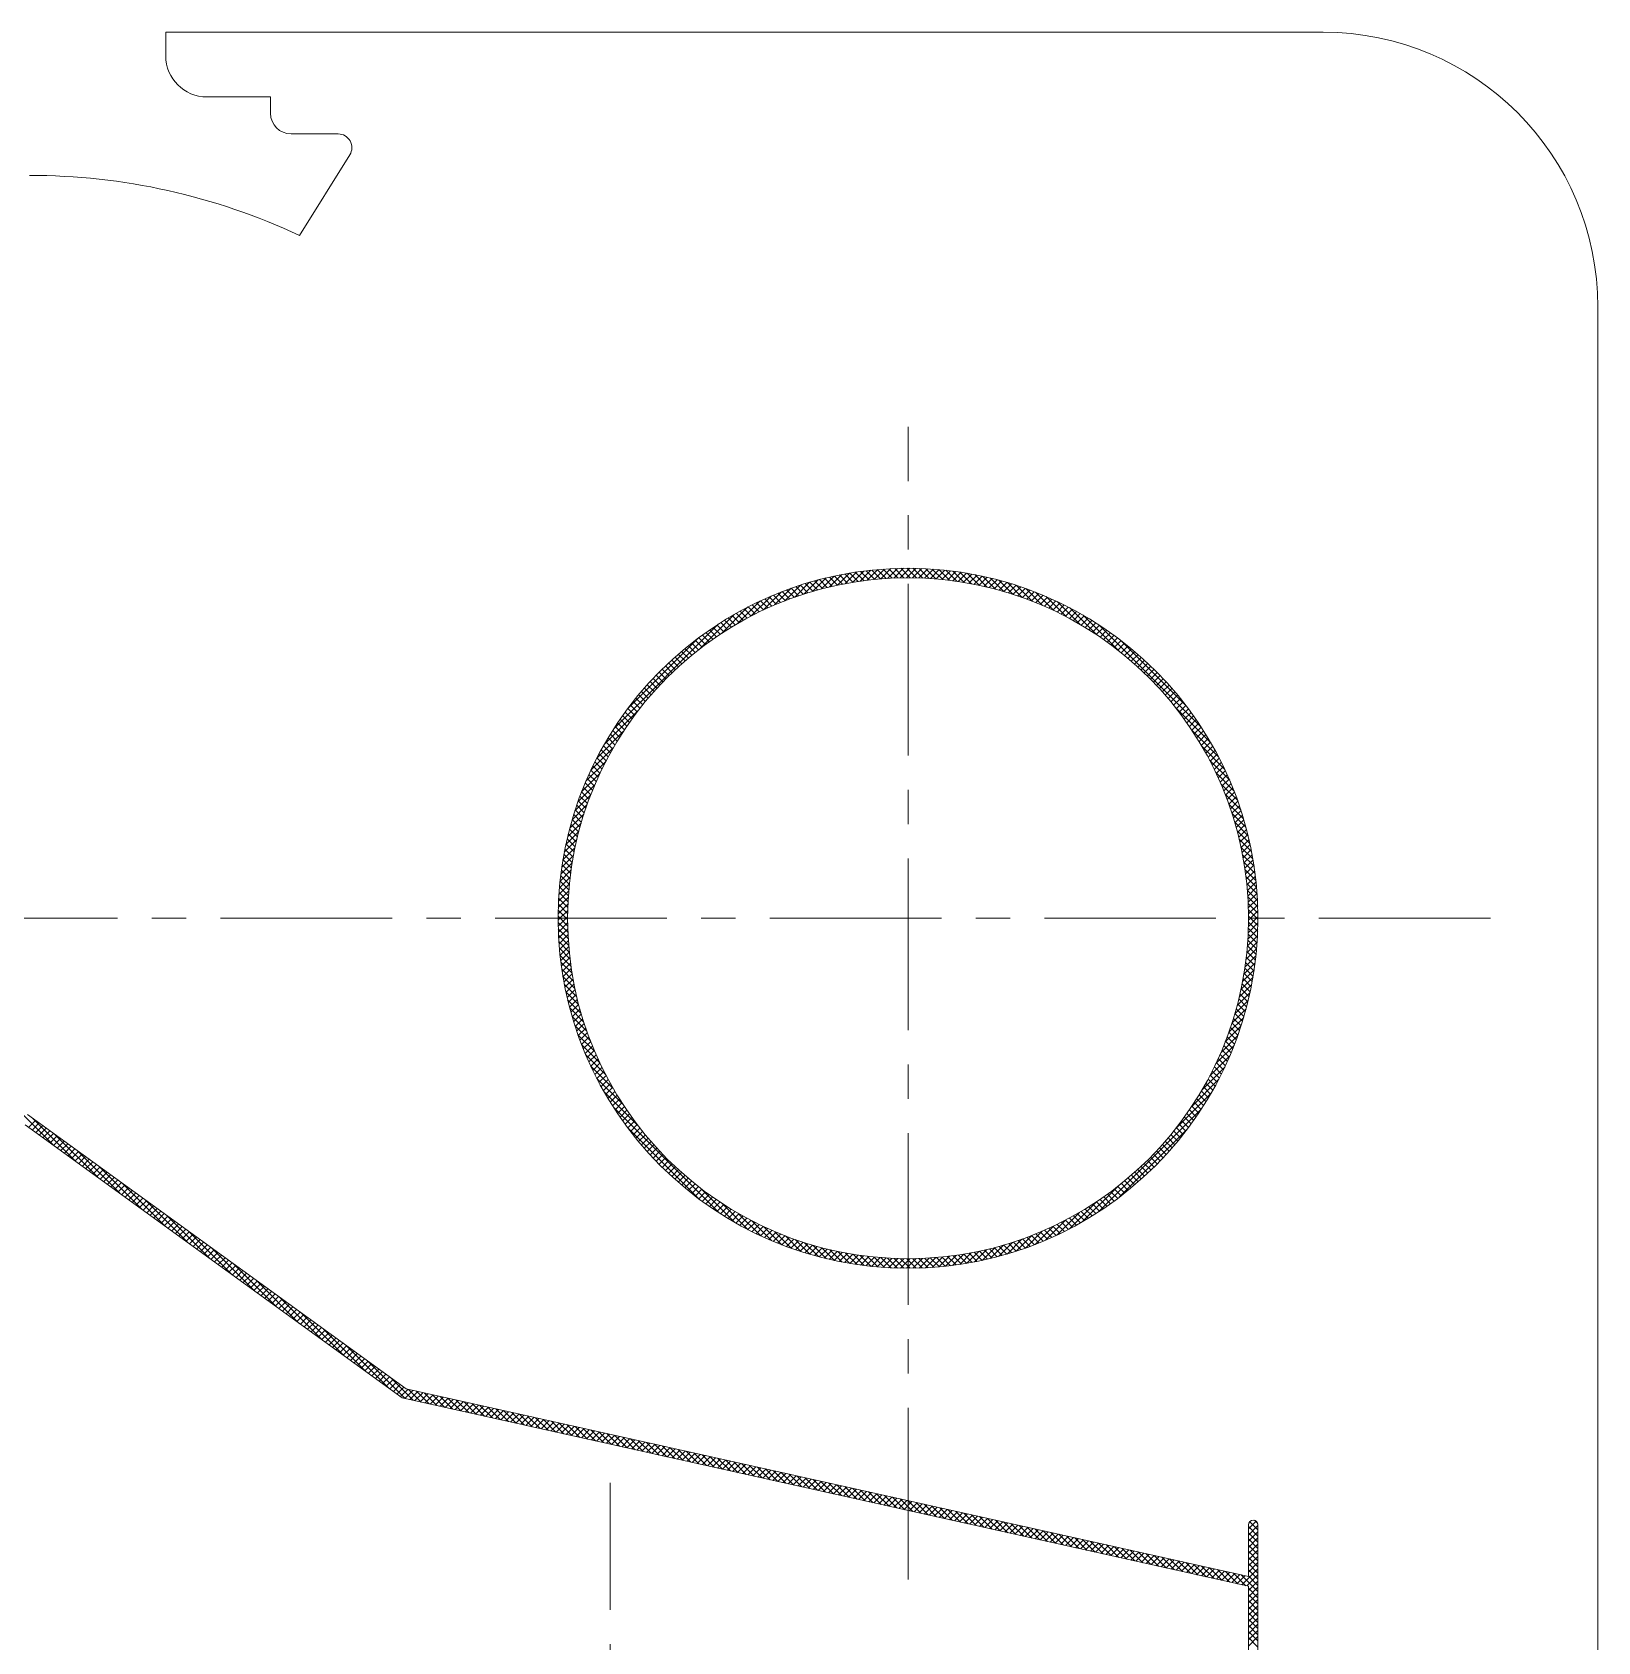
# Model space of a CAD drawing. Header units: millimetres. Extents: x 3251 to 3845, y 1091 to 1511.
# Drawn here: x 3583 to 3605.81, y 1183.94 to 1207.39 of the extents above; entities that cross this region are included whole.
import ezdxf

# ---------------------------------------------------------------- set-up
doc = ezdxf.new("R2010")
doc.units = ezdxf.units.MM
doc.linetypes.add('CENTERX2', pattern=[4, 2.5, -0.5, 0.5, -0.5])
for name, color, linetype, lineweight, true_color in [('1', 1, 'Continuous', 18, 0xff0000), ('2', 2, 'Continuous', 18, 0xffff00), ('3', 3, 'CENTERX2', 18, 0x00ff00)]:
    doc.layers.add(name, color=color, linetype=linetype, lineweight=lineweight, true_color=true_color)
pattern_1 = [(45, (3128.39006, 657.37576), (-0.0449012806, 0.0449012806), []), (135, (3128.39006, 657.37576), (-0.0449012806, -0.0449012806), [])]

msp = doc.modelspace()

# ---------------------------------------------------------------- hatches: boundary and pattern name
at = {"layer": '2'}
h = msp.add_hatch(dxfattribs=at)
h.set_pattern_fill('ANSI37', color=256, scale=0.02, style=0)
h.set_pattern_definition(pattern_1)
edge = h.paths.add_edge_path(flags=0)
edge.add_line((3595.76311, 1199.44268), (3595.76311, 1199.58107))
edge.add_arc((3595.76311, 1194.48328), 5.09779, 0, 90, ccw=False)
edge.add_line((3600.8609, 1194.48328), (3600.72251, 1194.48328))
edge.add_arc((3595.76311, 1194.48328), 4.9594, 0, 90)
edge = h.paths.add_edge_path(flags=0)
edge.add_line((3595.76311, 1199.58107), (3595.76311, 1199.44268))
edge.add_arc((3595.76311, 1194.48328), 4.9594, 90, 180)
edge.add_line((3590.8037, 1194.48328), (3590.66531, 1194.48328))
edge.add_arc((3595.76311, 1194.48328), 5.09779, 90, 180, ccw=False)
h = msp.add_hatch(dxfattribs=at)
h.set_pattern_fill('ANSI37', color=256, scale=0.02, style=0)
h.set_pattern_definition(pattern_1)
edge = h.paths.add_edge_path(flags=0)
edge.add_line((3595.76311, 1199.58107), (3595.76311, 1199.44268))
edge.add_arc((3595.76311, 1194.48328), 4.9594, 90, 180)
edge.add_line((3590.8037, 1194.48328), (3590.66531, 1194.48328))
edge.add_arc((3595.76311, 1194.48328), 5.09779, 90, 180, ccw=False)
edge = h.paths.add_edge_path(flags=0)
edge.add_arc((3595.76311, 1194.48328), 5.09779, 0, 90, ccw=False)
edge.add_line((3600.8609, 1194.48328), (3600.72251, 1194.48328))
edge.add_arc((3595.76311, 1194.48328), 4.9594, 0, 90)
edge.add_line((3595.76311, 1199.44268), (3595.76311, 1199.58107))
edge = h.paths.add_edge_path(flags=0)
edge.add_arc((3595.76311, 1194.48328), 5.09779, 90, 180, ccw=False)
edge.add_line((3595.76311, 1199.58107), (3595.76311, 1199.44268))
edge.add_arc((3595.76311, 1194.48328), 4.9594, 90, 180)
edge.add_arc((3595.76311, 1194.48328), 4.9594, 180, 270)
edge.add_line((3595.76311, 1189.52387), (3595.76311, 1189.38548))
edge.add_arc((3595.76311, 1194.48328), 5.09779, 180, 270, ccw=False)
edge = h.paths.add_edge_path(flags=0)
edge.add_arc((3595.76311, 1194.48328), 4.9594, 270, 360)
edge.add_arc((3595.76311, 1194.48328), 4.9594, 0, 90)
edge.add_line((3595.76311, 1199.44268), (3595.76311, 1199.58107))
edge.add_arc((3595.76311, 1194.48328), 5.09779, 0, 90, ccw=False)
edge.add_arc((3595.76311, 1194.48328), 5.09779, 270, 360, ccw=False)
edge.add_line((3595.76311, 1189.38548), (3595.76311, 1189.52387))

# ---------------------------------------------------------------- linework, layer by layer
at = {"layer": '1'}
for p, q in [((3601.81178, 1207.38888), (3584.94991, 1207.38888)), ((3584.94991, 1207.04569), (3584.94991, 1207.38888)), ((3585.54991, 1206.44569), (3586.47602, 1206.44569)), ((3586.47602, 1206.44569), (3586.47602, 1206.20755)), ((3586.77602, 1205.90755), (3587.46158, 1205.90755)), ((3587.63114, 1205.60148), (3586.89667, 1204.4274)), ((3605.81178, 1203.38888), (3605.81178, 1138.13812)), ((3595.76311, 1199.47626), (3595.76311, 1199.47626)), ((3582.90419, 1191.47664), (3588.39404, 1187.4984)), ((3582.93747, 1191.62342), (3588.45206, 1187.62726)), ((3588.39404, 1187.4984), (3600.72251, 1184.75358)), ((3588.45206, 1187.62726), (3600.72251, 1184.89535)), ((3600.72251, 1185.64805), (3600.72251, 1184.89535)), ((3600.8609, 1185.64805), (3600.8609, 1155.85069)), ((3600.72251, 1184.75358), (3600.72251, 1156.77342))]:
    msp.add_line(p, q, dxfattribs=at)
for radius in [5.09779, 4.9594]:
    msp.add_circle((3595.76311, 1194.48328), radius, dxfattribs=at)
for centre, radius, start, end in [((3601.81178, 1203.38888), 4, 0, 90), ((3585.54991, 1207.04569), 0.6, 180, 270), ((3586.77602, 1206.20755), 0.3, 180, 270), ((3587.46158, 1205.70755), 0.2, 327.971323, 90), ((3582.97752, 1196.09095), 9.21174, 64.820747, 90.089651), ((3600.79171, 1185.64805), 0.06919, 0, 180)]:
    msp.add_arc(centre, radius, start, end, dxfattribs=at)
at = {"layer": '2'}
for p, q in [((3583.30322, 1191.18747), (3582.70281, 1191.78789)), ((3582.9547, 1191.44003), (3583.0538, 1191.53913)), ((3583.00677, 1191.4023), (3583.10587, 1191.50139)), ((3583.62937, 1190.95113), (3583.00868, 1191.57182)), ((3583.05884, 1191.36456), (3583.15794, 1191.46366)), ((3583.11091, 1191.32683), (3583.21001, 1191.42593)), ((3583.16298, 1191.2891), (3583.26208, 1191.3882)), ((3583.21505, 1191.25137), (3583.31415, 1191.35046)), ((3583.26712, 1191.21363), (3583.36622, 1191.31273)), ((3583.31919, 1191.1759), (3583.41829, 1191.275)), ((3583.95551, 1190.71479), (3583.33482, 1191.33548)), ((3583.37126, 1191.13817), (3583.47036, 1191.23726)), ((3583.42333, 1191.10044), (3583.52243, 1191.19953)), ((3583.4754, 1191.0627), (3583.5745, 1191.1618)), ((3583.52747, 1191.02497), (3583.62657, 1191.12407)), ((3583.57954, 1190.98724), (3583.67864, 1191.08633)), ((3583.63161, 1190.94951), (3583.73071, 1191.0486)), ((3584.28165, 1190.47845), (3583.66096, 1191.09914)), ((3583.68368, 1190.91177), (3583.78278, 1191.01087)), ((3583.73575, 1190.87404), (3583.83485, 1190.97314)), ((3583.78782, 1190.83631), (3583.88692, 1190.9354)), ((3583.83989, 1190.79858), (3583.93899, 1190.89767)), ((3583.89196, 1190.76084), (3583.99106, 1190.85994)), ((3583.94403, 1190.72311), (3584.04313, 1190.82221)), ((3584.60779, 1190.24211), (3583.9871, 1190.8628)), ((3583.9961, 1190.68538), (3584.0952, 1190.78447)), ((3584.04817, 1190.64765), (3584.14727, 1190.74674)), ((3584.10024, 1190.60991), (3584.19934, 1190.70901)), ((3584.15231, 1190.57218), (3584.25141, 1190.67128)), ((3584.20438, 1190.53445), (3584.30348, 1190.63354)), ((3584.25645, 1190.49671), (3584.35555, 1190.59581)), ((3584.30852, 1190.45898), (3584.40762, 1190.55808)), ((3584.93394, 1190.00577), (3584.31325, 1190.62646)), ((3584.36059, 1190.42125), (3584.45969, 1190.52035)), ((3584.41266, 1190.38352), (3584.51176, 1190.48261)), ((3584.46473, 1190.34578), (3584.56383, 1190.44488)), ((3584.5168, 1190.30805), (3584.6159, 1190.40715)), ((3584.56887, 1190.27032), (3584.66797, 1190.36941)), ((3584.62094, 1190.23259), (3584.72004, 1190.33168)), ((3585.26008, 1189.76943), (3584.63939, 1190.39012)), ((3584.67301, 1190.19485), (3584.77211, 1190.29395)), ((3584.72508, 1190.15712), (3584.82418, 1190.25622)), ((3584.77715, 1190.11939), (3584.87625, 1190.21848)), ((3584.82922, 1190.08166), (3584.92832, 1190.18075)), ((3584.88129, 1190.04392), (3584.98038, 1190.14302)), ((3584.93336, 1190.00619), (3585.03245, 1190.10529)), ((3585.58622, 1189.53309), (3584.96553, 1190.15378)), ((3584.98543, 1189.96846), (3585.08452, 1190.06755)), ((3585.0375, 1189.93073), (3585.13659, 1190.02982)), ((3585.08957, 1189.89299), (3585.18866, 1189.99209)), ((3585.14164, 1189.85526), (3585.24073, 1189.95436)), ((3585.19371, 1189.81753), (3585.2928, 1189.91662)), ((3585.24578, 1189.7798), (3585.34487, 1189.87889)), ((3585.91236, 1189.29675), (3585.29167, 1189.91744)), ((3585.29785, 1189.74206), (3585.39694, 1189.84116)), ((3585.34992, 1189.70433), (3585.44901, 1189.80343)), ((3585.40199, 1189.6666), (3585.50108, 1189.76569)), ((3585.45406, 1189.62886), (3585.55315, 1189.72796)), ((3585.50613, 1189.59113), (3585.60522, 1189.69023)), ((3585.5582, 1189.5534), (3585.65729, 1189.6525)), ((3585.61027, 1189.51567), (3585.70936, 1189.61476)), ((3586.2385, 1189.06041), (3585.61782, 1189.6811)), ((3585.66234, 1189.47793), (3585.76143, 1189.57703)), ((3585.71441, 1189.4402), (3585.8135, 1189.5393)), ((3585.76648, 1189.40247), (3585.86557, 1189.50156)), ((3585.81855, 1189.36474), (3585.91764, 1189.46383)), ((3585.87062, 1189.327), (3585.96971, 1189.4261)), ((3585.92269, 1189.28927), (3586.02178, 1189.38837)), ((3586.56465, 1188.82407), (3585.94396, 1189.44476)), ((3585.97476, 1189.25154), (3586.07385, 1189.35063)), ((3586.02683, 1189.21381), (3586.12592, 1189.3129)), ((3586.0789, 1189.17607), (3586.17799, 1189.27517)), ((3586.13097, 1189.13834), (3586.23006, 1189.23744)), ((3586.18304, 1189.10061), (3586.28213, 1189.1997)), ((3586.23511, 1189.06288), (3586.3342, 1189.16197)), ((3586.89079, 1188.58773), (3586.2701, 1189.20842)), ((3586.28718, 1189.02514), (3586.38627, 1189.12424)), ((3586.33925, 1188.98741), (3586.43834, 1189.08651)), ((3586.39132, 1188.94968), (3586.49041, 1189.04877)), ((3586.44339, 1188.91195), (3586.54248, 1189.01104)), ((3586.49546, 1188.87421), (3586.59455, 1188.97331)), ((3586.54753, 1188.83648), (3586.64662, 1188.93558)), ((3587.21693, 1188.35139), (3586.59624, 1188.97208)), ((3586.5996, 1188.79875), (3586.69869, 1188.89784)), ((3586.65167, 1188.76101), (3586.75076, 1188.86011)), ((3586.70374, 1188.72328), (3586.80283, 1188.82238)), ((3586.75581, 1188.68555), (3586.8549, 1188.78465)), ((3586.80788, 1188.64782), (3586.90697, 1188.74691)), ((3586.85995, 1188.61008), (3586.95904, 1188.70918)), ((3586.91202, 1188.57235), (3587.01111, 1188.67145)), ((3587.54307, 1188.11505), (3586.92239, 1188.73574)), ((3586.96409, 1188.53462), (3587.06318, 1188.63371)), ((3587.01616, 1188.49689), (3587.11525, 1188.59598)), ((3587.06823, 1188.45915), (3587.16732, 1188.55825)), ((3587.1203, 1188.42142), (3587.21939, 1188.52052)), ((3587.17237, 1188.38369), (3587.27146, 1188.48278)), ((3587.22444, 1188.34596), (3587.32353, 1188.44505)), ((3587.86922, 1187.87871), (3587.24853, 1188.4994)), ((3587.27651, 1188.30822), (3587.3756, 1188.40732)), ((3587.32858, 1188.27049), (3587.42767, 1188.36959)), ((3587.38065, 1188.23276), (3587.47974, 1188.33185)), ((3587.43272, 1188.19503), (3587.53181, 1188.29412)), ((3587.48479, 1188.15729), (3587.58388, 1188.25639)), ((3587.53686, 1188.11956), (3587.63595, 1188.21866)), ((3588.19536, 1187.64238), (3587.57467, 1188.26306)), ((3587.58893, 1188.08183), (3587.68802, 1188.18092)), ((3587.641, 1188.0441), (3587.74009, 1188.14319)), ((3587.69307, 1188.00636), (3587.79216, 1188.10546)), ((3587.74514, 1187.96863), (3587.84423, 1188.06773)), ((3587.79721, 1187.9309), (3587.8963, 1188.02999)), ((3587.84928, 1187.89316), (3587.94837, 1187.99226)), ((3588.43919, 1187.48835), (3587.90081, 1188.02672)), ((3587.90135, 1187.85543), (3588.00044, 1187.95453)), ((3587.95342, 1187.8177), (3588.05251, 1187.91679)), ((3588.00549, 1187.77997), (3588.10458, 1187.87906)), ((3588.05756, 1187.74223), (3588.15665, 1187.84133)), ((3588.10963, 1187.7045), (3588.20872, 1187.8036)), ((3588.1617, 1187.66677), (3588.26079, 1187.76586)), ((3588.21377, 1187.62904), (3588.31286, 1187.72813)), ((3588.55471, 1187.46263), (3588.22696, 1187.79038)), ((3588.26584, 1187.5913), (3588.36493, 1187.6904)), ((3588.31791, 1187.55357), (3588.417, 1187.65267)), ((3588.36998, 1187.51584), (3588.47605, 1187.62192)), ((3588.43354, 1187.4896), (3588.5495, 1187.60556)), ((3588.67024, 1187.43691), (3588.48785, 1187.61929)), ((3588.50699, 1187.47325), (3588.62295, 1187.58921)), ((3588.58044, 1187.4569), (3588.6964, 1187.57286)), ((3588.78576, 1187.41119), (3588.60337, 1187.59357)), ((3588.65389, 1187.44055), (3588.76985, 1187.55651)), ((3588.90128, 1187.38547), (3588.7189, 1187.56785)), ((3588.72734, 1187.42419), (3588.8433, 1187.54015)), ((3588.80079, 1187.40784), (3588.91675, 1187.5238)), ((3589.0168, 1187.35975), (3588.83442, 1187.54213)), ((3588.87424, 1187.39149), (3588.9902, 1187.50745)), ((3588.94769, 1187.37513), (3589.06365, 1187.49109)), ((3589.13233, 1187.33403), (3588.94994, 1187.51641)), ((3589.02114, 1187.35878), (3589.1371, 1187.47474)), ((3589.24785, 1187.30831), (3589.06546, 1187.49069)), ((3589.09459, 1187.34243), (3589.21055, 1187.45839)), ((3589.36337, 1187.28259), (3589.18099, 1187.46497)), ((3589.16804, 1187.32608), (3589.284, 1187.44204)), ((3589.24149, 1187.30972), (3589.35745, 1187.42568)), ((3589.47889, 1187.25687), (3589.29651, 1187.43925)), ((3589.31494, 1187.29337), (3589.4309, 1187.40933)), ((3589.38839, 1187.27702), (3589.50435, 1187.39298)), ((3589.59442, 1187.23115), (3589.41203, 1187.41353)), ((3589.46184, 1187.26066), (3589.5778, 1187.37662)), ((3589.70994, 1187.20543), (3589.52755, 1187.38781)), ((3589.53529, 1187.24431), (3589.65125, 1187.36027)), ((3589.60874, 1187.22796), (3589.7247, 1187.34392)), ((3589.82546, 1187.17971), (3589.64308, 1187.36209)), ((3589.68219, 1187.2116), (3589.79815, 1187.32757)), ((3589.75564, 1187.19525), (3589.8716, 1187.31121)), ((3589.94098, 1187.15399), (3589.7586, 1187.33637)), ((3589.82909, 1187.1789), (3589.94505, 1187.29486)), ((3590.05651, 1187.12827), (3589.87412, 1187.31065)), ((3589.90254, 1187.16255), (3590.0185, 1187.27851)), ((3589.97599, 1187.14619), (3590.09195, 1187.26215)), ((3590.17203, 1187.10255), (3589.98965, 1187.28493)), ((3590.04944, 1187.12984), (3590.1654, 1187.2458)), ((3590.28755, 1187.07683), (3590.10517, 1187.25921)), ((3590.12289, 1187.11349), (3590.23885, 1187.22945)), ((3590.40307, 1187.05111), (3590.22069, 1187.23349)), ((3590.19634, 1187.09713), (3590.3123, 1187.21309)), ((3590.26979, 1187.08078), (3590.38575, 1187.19674)), ((3590.5186, 1187.02539), (3590.33621, 1187.20777)), ((3590.34324, 1187.06443), (3590.4592, 1187.18039)), ((3590.41668, 1187.04808), (3590.53265, 1187.16404)), ((3590.63412, 1186.99967), (3590.45174, 1187.18205)), ((3590.49013, 1187.03172), (3590.60609, 1187.14768)), ((3590.56358, 1187.01537), (3590.67954, 1187.13133)), ((3590.74964, 1186.97395), (3590.56726, 1187.15633)), ((3590.63703, 1186.99902), (3590.75299, 1187.11498)), ((3590.86517, 1186.94823), (3590.68278, 1187.13061)), ((3590.71048, 1186.98266), (3590.82644, 1187.09862)), ((3590.78393, 1186.96631), (3590.89989, 1187.08227)), ((3590.98069, 1186.92251), (3590.7983, 1187.10489)), ((3590.85738, 1186.94996), (3590.97334, 1187.06592)), ((3591.09621, 1186.89679), (3590.91383, 1187.07917)), ((3590.93083, 1186.93361), (3591.04679, 1187.04957)), ((3591.00428, 1186.91725), (3591.12024, 1187.03321)), ((3591.21173, 1186.87107), (3591.02935, 1187.05345)), ((3591.07773, 1186.9009), (3591.19369, 1187.01686)), ((3591.32726, 1186.84535), (3591.14487, 1187.02773)), ((3591.15118, 1186.88455), (3591.26714, 1187.00051)), ((3591.44278, 1186.81963), (3591.26039, 1187.00201)), ((3591.22463, 1186.86819), (3591.34059, 1186.98415)), ((3591.29808, 1186.85184), (3591.41404, 1186.9678)), ((3591.37153, 1186.83549), (3591.48749, 1186.95145)), ((3591.5583, 1186.7939), (3591.37592, 1186.97629)), ((3591.44498, 1186.81913), (3591.56094, 1186.9351)), ((3591.67382, 1186.76818), (3591.49144, 1186.95057)), ((3591.51843, 1186.80278), (3591.63439, 1186.91874)), ((3591.59188, 1186.78643), (3591.70784, 1186.90239)), ((3591.78935, 1186.74246), (3591.60696, 1186.92485)), ((3591.66533, 1186.77008), (3591.78129, 1186.88604)), ((3591.90487, 1186.71674), (3591.72249, 1186.89913)), ((3591.73878, 1186.75372), (3591.85474, 1186.86968)), ((3591.81223, 1186.73737), (3591.92819, 1186.85333)), ((3592.02039, 1186.69102), (3591.83801, 1186.87341)), ((3591.88568, 1186.72102), (3592.00164, 1186.83698)), ((3592.13591, 1186.6653), (3591.95353, 1186.84769)), ((3591.95913, 1186.70466), (3592.07509, 1186.82062)), ((3592.03258, 1186.68831), (3592.14854, 1186.80427)), ((3592.25144, 1186.63958), (3592.06905, 1186.82197)), ((3592.10603, 1186.67196), (3592.22199, 1186.78792)), ((3592.17948, 1186.65561), (3592.29544, 1186.77157)), ((3592.36696, 1186.61386), (3592.18458, 1186.79625)), ((3592.25293, 1186.63925), (3592.36889, 1186.75521)), ((3592.48248, 1186.58814), (3592.3001, 1186.77053)), ((3592.32638, 1186.6229), (3592.44234, 1186.73886)), ((3592.39983, 1186.60655), (3592.51579, 1186.72251)), ((3592.59801, 1186.56242), (3592.41562, 1186.74481)), ((3592.47328, 1186.59019), (3592.58924, 1186.70615)), ((3592.71353, 1186.5367), (3592.53114, 1186.71909)), ((3592.54672, 1186.57384), (3592.66269, 1186.6898)), ((3592.62017, 1186.55749), (3592.73613, 1186.67345)), ((3592.82905, 1186.51098), (3592.64667, 1186.69337)), ((3592.69362, 1186.54114), (3592.80958, 1186.6571)), ((3592.94457, 1186.48526), (3592.76219, 1186.66765)), ((3592.76707, 1186.52478), (3592.88303, 1186.64074)), ((3592.84052, 1186.50843), (3592.95648, 1186.62439)), ((3593.0601, 1186.45954), (3592.87771, 1186.64193)), ((3592.91397, 1186.49208), (3593.02993, 1186.60804)), ((3592.98742, 1186.47572), (3593.10338, 1186.59168)), ((3593.17562, 1186.43382), (3592.99323, 1186.61621)), ((3593.06087, 1186.45937), (3593.17683, 1186.57533)), ((3593.29114, 1186.4081), (3593.10876, 1186.59049)), ((3593.13432, 1186.44302), (3593.25028, 1186.55898)), ((3593.20777, 1186.42667), (3593.32373, 1186.54263)), ((3593.40666, 1186.38238), (3593.22428, 1186.56477)), ((3593.28122, 1186.41031), (3593.39718, 1186.52627)), ((3593.52219, 1186.35666), (3593.3398, 1186.53905)), ((3593.35467, 1186.39396), (3593.47063, 1186.50992)), ((3593.42812, 1186.37761), (3593.54408, 1186.49357)), ((3593.63771, 1186.33094), (3593.45532, 1186.51333)), ((3593.50157, 1186.36125), (3593.61753, 1186.47721)), ((3593.75323, 1186.30522), (3593.57085, 1186.48761)), ((3593.57502, 1186.3449), (3593.69098, 1186.46086)), ((3593.64847, 1186.32855), (3593.76443, 1186.44451)), ((3593.86875, 1186.2795), (3593.68637, 1186.46189)), ((3593.72192, 1186.31219), (3593.83788, 1186.42816)), ((3593.79537, 1186.29584), (3593.91133, 1186.4118)), ((3593.98428, 1186.25378), (3593.80189, 1186.43617)), ((3593.86882, 1186.27949), (3593.98478, 1186.39545)), ((3594.0998, 1186.22806), (3593.91742, 1186.41045)), ((3593.94227, 1186.26314), (3594.05823, 1186.3791)), ((3594.01572, 1186.24678), (3594.13168, 1186.36274)), ((3594.21532, 1186.20234), (3594.03294, 1186.38473)), ((3594.08917, 1186.23043), (3594.20513, 1186.34639)), ((3594.33084, 1186.17662), (3594.14846, 1186.35901)), ((3594.16262, 1186.21408), (3594.27858, 1186.33004)), ((3594.23607, 1186.19772), (3594.35203, 1186.31368)), ((3594.44637, 1186.1509), (3594.26398, 1186.33329)), ((3594.30952, 1186.18137), (3594.42548, 1186.29733)), ((3594.56189, 1186.12518), (3594.37951, 1186.30757)), ((3594.38297, 1186.16502), (3594.49893, 1186.28098)), ((3594.67741, 1186.09946), (3594.49503, 1186.28185)), ((3594.45642, 1186.14867), (3594.57238, 1186.26463)), ((3594.52987, 1186.13231), (3594.64583, 1186.24827)), ((3594.60332, 1186.11596), (3594.71928, 1186.23192)), ((3594.79294, 1186.07374), (3594.61055, 1186.25613)), ((3594.67676, 1186.09961), (3594.79273, 1186.21557)), ((3594.90846, 1186.04802), (3594.72607, 1186.23041)), ((3594.75021, 1186.08325), (3594.86617, 1186.19921)), ((3594.82366, 1186.0669), (3594.93962, 1186.18286)), ((3595.02398, 1186.0223), (3594.8416, 1186.20469)), ((3594.89711, 1186.05055), (3595.01307, 1186.16651)), ((3595.1395, 1185.99658), (3594.95712, 1186.17897)), ((3594.97056, 1186.0342), (3595.08652, 1186.15016)), ((3595.04401, 1186.01784), (3595.15997, 1186.1338)), ((3595.25503, 1185.97086), (3595.07264, 1186.15325)), ((3595.11746, 1186.00149), (3595.23342, 1186.11745)), ((3595.37055, 1185.94514), (3595.18816, 1186.12753)), ((3595.19091, 1185.98514), (3595.30687, 1186.1011)), ((3595.26436, 1185.96878), (3595.38032, 1186.08474)), ((3595.48607, 1185.91942), (3595.30369, 1186.10181)), ((3595.33781, 1185.95243), (3595.45377, 1186.06839)), ((3595.41126, 1185.93608), (3595.52722, 1186.05204)), ((3595.60159, 1185.8937), (3595.41921, 1186.07609)), ((3595.71712, 1185.86798), (3595.53473, 1186.05037)), ((3595.48471, 1185.91973), (3595.60067, 1186.03569)), ((3595.55816, 1185.90337), (3595.67412, 1186.01933)), ((3595.63161, 1185.88702), (3595.74757, 1186.00298)), ((3595.83264, 1185.84226), (3595.65025, 1186.02465)), ((3595.70506, 1185.87067), (3595.82102, 1185.98663)), ((3595.94816, 1185.81654), (3595.76578, 1185.99893)), ((3595.77851, 1185.85431), (3595.89447, 1185.97027)), ((3595.85196, 1185.83796), (3595.96792, 1185.95392)), ((3596.06368, 1185.79082), (3595.8813, 1185.97321)), ((3595.92541, 1185.82161), (3596.04137, 1185.93757)), ((3596.17921, 1185.7651), (3595.99682, 1185.94749)), ((3595.99886, 1185.80525), (3596.11482, 1185.92122)), ((3596.07231, 1185.7889), (3596.18827, 1185.90486)), ((3596.29473, 1185.73938), (3596.11235, 1185.92177)), ((3596.14576, 1185.77255), (3596.26172, 1185.88851)), ((3596.21921, 1185.7562), (3596.33517, 1185.87216)), ((3596.41025, 1185.71366), (3596.22787, 1185.89605)), ((3596.29266, 1185.73984), (3596.40862, 1185.8558)), ((3596.52577, 1185.68794), (3596.34339, 1185.87033)), ((3596.36611, 1185.72349), (3596.48207, 1185.83945)), ((3596.43956, 1185.70714), (3596.55552, 1185.8231)), ((3596.6413, 1185.66222), (3596.45891, 1185.84461)), ((3596.75682, 1185.6365), (3596.57444, 1185.81889)), ((3596.51301, 1185.69078), (3596.62897, 1185.80674)), ((3596.58646, 1185.67443), (3596.70242, 1185.79039)), ((3596.65991, 1185.65808), (3596.77587, 1185.77404)), ((3596.87234, 1185.61078), (3596.68996, 1185.79317)), ((3596.73336, 1185.64173), (3596.84932, 1185.75769)), ((3596.98787, 1185.58506), (3596.80548, 1185.76745)), ((3596.8068, 1185.62537), (3596.92277, 1185.74133)), ((3596.88025, 1185.60902), (3596.99621, 1185.72498)), ((3597.10339, 1185.55934), (3596.921, 1185.74173)), ((3596.9537, 1185.59267), (3597.06966, 1185.70863)), ((3597.02715, 1185.57631), (3597.14311, 1185.69227)), ((3597.21891, 1185.53362), (3597.03653, 1185.71601)), ((3597.1006, 1185.55996), (3597.21656, 1185.67592)), ((3597.33443, 1185.5079), (3597.15205, 1185.69029)), ((3597.17405, 1185.54361), (3597.29001, 1185.65957)), ((3597.2475, 1185.52726), (3597.36346, 1185.64322)), ((3597.44996, 1185.48218), (3597.26757, 1185.66457)), ((3597.32095, 1185.5109), (3597.43691, 1185.62686)), ((3597.56548, 1185.45646), (3597.38309, 1185.63885)), ((3597.3944, 1185.49455), (3597.51036, 1185.61051)), ((3597.46785, 1185.4782), (3597.58381, 1185.59416)), ((3597.681, 1185.43074), (3597.49862, 1185.61312)), ((3597.5413, 1185.46184), (3597.65726, 1185.5778)), ((3597.79652, 1185.40502), (3597.61414, 1185.5874)), ((3600.72251, 1185.58977), (3600.83488, 1185.70213)), ((3600.72251, 1185.49996), (3600.8609, 1185.63835)), ((3600.8609, 1185.48373), (3600.72251, 1185.62212)), ((3600.8609, 1185.57354), (3600.74019, 1185.69425)), ((3600.85864, 1185.6656), (3600.80925, 1185.71499)), ((3597.61475, 1185.44549), (3597.73071, 1185.56145)), ((3597.6882, 1185.42914), (3597.80416, 1185.5451)), ((3597.91205, 1185.3793), (3597.72966, 1185.56168)), ((3597.76165, 1185.41278), (3597.87761, 1185.52875)), ((3597.8351, 1185.39643), (3597.95106, 1185.51239)), ((3598.02757, 1185.35358), (3597.84518, 1185.53596)), ((3597.90855, 1185.38008), (3598.02451, 1185.49604)), ((3598.14309, 1185.32786), (3597.96071, 1185.51024)), ((3597.982, 1185.36373), (3598.09796, 1185.47969)), ((3598.05545, 1185.34737), (3598.17141, 1185.46333)), ((3598.25861, 1185.30214), (3598.07623, 1185.48452)), ((3598.1289, 1185.33102), (3598.24486, 1185.44698)), ((3598.37414, 1185.27642), (3598.19175, 1185.4588)), ((3598.20235, 1185.31467), (3598.31831, 1185.43063)), ((3598.2758, 1185.29831), (3598.39176, 1185.41428)), ((3598.48966, 1185.2507), (3598.30728, 1185.43308)), ((3598.34925, 1185.28196), (3598.46521, 1185.39792)), ((3598.4227, 1185.26561), (3598.53866, 1185.38157)), ((3598.60518, 1185.22498), (3598.4228, 1185.40736)), ((3598.49615, 1185.24926), (3598.61211, 1185.36522)), ((3598.7207, 1185.19926), (3598.53832, 1185.38164)), ((3598.5696, 1185.2329), (3598.68556, 1185.34886)), ((3598.83623, 1185.17354), (3598.65384, 1185.35592)), ((3600.72251, 1185.41016), (3600.8609, 1185.54855)), ((3600.8609, 1185.39393), (3600.72251, 1185.53232)), ((3600.72251, 1185.32036), (3600.8609, 1185.45875)), ((3600.8609, 1185.30413), (3600.72251, 1185.44252)), ((3600.72251, 1185.23056), (3600.8609, 1185.36895)), ((3600.8609, 1185.21433), (3600.72251, 1185.35272)), ((3598.64305, 1185.21655), (3598.75901, 1185.33251)), ((3598.7165, 1185.2002), (3598.83246, 1185.31616)), ((3598.95175, 1185.14782), (3598.76937, 1185.3302)), ((3598.78995, 1185.18384), (3598.90591, 1185.2998)), ((3598.8634, 1185.16749), (3598.97936, 1185.28345)), ((3599.06727, 1185.1221), (3598.88489, 1185.30448)), ((3598.93684, 1185.15114), (3599.05281, 1185.2671)), ((3599.1828, 1185.09638), (3599.00041, 1185.27876)), ((3599.01029, 1185.13479), (3599.12625, 1185.25075)), ((3599.08374, 1185.11843), (3599.1997, 1185.23439)), ((3599.29832, 1185.07066), (3599.11593, 1185.25304)), ((3599.15719, 1185.10208), (3599.27315, 1185.21804)), ((3599.23064, 1185.08573), (3599.3466, 1185.20169)), ((3599.41384, 1185.04494), (3599.23146, 1185.22732)), ((3599.30409, 1185.06937), (3599.42005, 1185.18533)), ((3599.52936, 1185.01922), (3599.34698, 1185.2016)), ((3599.37754, 1185.05302), (3599.4935, 1185.16898)), ((3599.45099, 1185.03667), (3599.56695, 1185.15263)), ((3599.64489, 1184.9935), (3599.4625, 1185.17588)), ((3599.52444, 1185.02032), (3599.6404, 1185.13628)), ((3599.76041, 1184.96778), (3599.57802, 1185.15016)), ((3599.59789, 1185.00396), (3599.71385, 1185.11992)), ((3599.87593, 1184.94206), (3599.69355, 1185.12444)), ((3600.72251, 1185.14075), (3600.8609, 1185.27914)), ((3600.8609, 1185.12452), (3600.72251, 1185.26291)), ((3600.72251, 1185.05095), (3600.8609, 1185.18934)), ((3600.8609, 1185.03472), (3600.72251, 1185.17311)), ((3599.67134, 1184.98761), (3599.7873, 1185.10357)), ((3599.74479, 1184.97126), (3599.86075, 1185.08722)), ((3599.99145, 1184.91634), (3599.80907, 1185.09872)), ((3599.81824, 1184.9549), (3599.9342, 1185.07086)), ((3599.89169, 1184.93855), (3600.00765, 1185.05451)), ((3600.10698, 1184.89062), (3599.92459, 1185.073)), ((3599.96514, 1184.9222), (3600.0811, 1185.03816)), ((3600.03859, 1184.90584), (3600.15455, 1185.02181)), ((3600.2225, 1184.8649), (3600.04012, 1185.04728)), ((3600.11204, 1184.88949), (3600.228, 1185.00545)), ((3600.33802, 1184.83918), (3600.15564, 1185.02156)), ((3600.18549, 1184.87314), (3600.30145, 1184.9891)), ((3600.25894, 1184.85679), (3600.3749, 1184.97275)), ((3600.45354, 1184.81346), (3600.27116, 1184.99584)), ((3600.33239, 1184.84043), (3600.44835, 1184.95639)), ((3600.56907, 1184.78774), (3600.38668, 1184.97012)), ((3600.40584, 1184.82408), (3600.5218, 1184.94004)), ((3600.47929, 1184.80773), (3600.59525, 1184.92369)), ((3600.68459, 1184.76202), (3600.50221, 1184.9444)), ((3600.55274, 1184.79137), (3600.6687, 1184.90733)), ((3600.8609, 1184.67551), (3600.61773, 1184.91868)), ((3600.62619, 1184.77502), (3600.8609, 1185.00974)), ((3600.69964, 1184.75867), (3600.8609, 1184.91993)), ((3600.72251, 1184.96115), (3600.8609, 1185.09954)), ((3600.8609, 1184.94492), (3600.72251, 1185.08331)), ((3600.8609, 1184.85512), (3600.72251, 1184.9935)), ((3600.8609, 1184.76531), (3600.72251, 1184.9037)), ((3600.72251, 1184.69174), (3600.8609, 1184.83013)), ((3600.72251, 1184.60194), (3600.8609, 1184.74033)), ((3600.8609, 1184.58571), (3600.72251, 1184.7241)), ((3600.72251, 1184.51214), (3600.8609, 1184.65053)), ((3600.8609, 1184.49591), (3600.72251, 1184.63429)), ((3600.72251, 1184.42233), (3600.8609, 1184.56072)), ((3600.8609, 1184.4061), (3600.72251, 1184.54449)), ((3600.72251, 1184.33253), (3600.8609, 1184.47092)), ((3600.8609, 1184.3163), (3600.72251, 1184.45469)), ((3600.72251, 1184.24273), (3600.8609, 1184.38112)), ((3600.8609, 1184.2265), (3600.72251, 1184.36489)), ((3600.72251, 1184.15293), (3600.8609, 1184.29132)), ((3600.8609, 1184.13669), (3600.72251, 1184.27508)), ((3600.72251, 1184.06312), (3600.8609, 1184.20151)), ((3600.8609, 1184.04689), (3600.72251, 1184.18528)), ((3600.72251, 1183.97332), (3600.8609, 1184.11171)), ((3600.8609, 1183.95709), (3600.72251, 1184.09548)), ((3600.72251, 1183.88352), (3600.8609, 1184.02191)), ((3600.8609, 1183.86729), (3600.72251, 1184.00568))]:
    msp.add_line(p, q, dxfattribs=at)
at = {"layer": '3'}
for p, q in [((3595.76311, 1184.85193), (3595.76311, 1201.64122)), ((3604.24948, 1194.48328), (3560.38202, 1194.48328)), ((3591.42311, 1156.41144), (3591.42311, 1186.26181))]:
    msp.add_line(p, q, dxfattribs=at)

doc.saveas('drawing.dxf')
